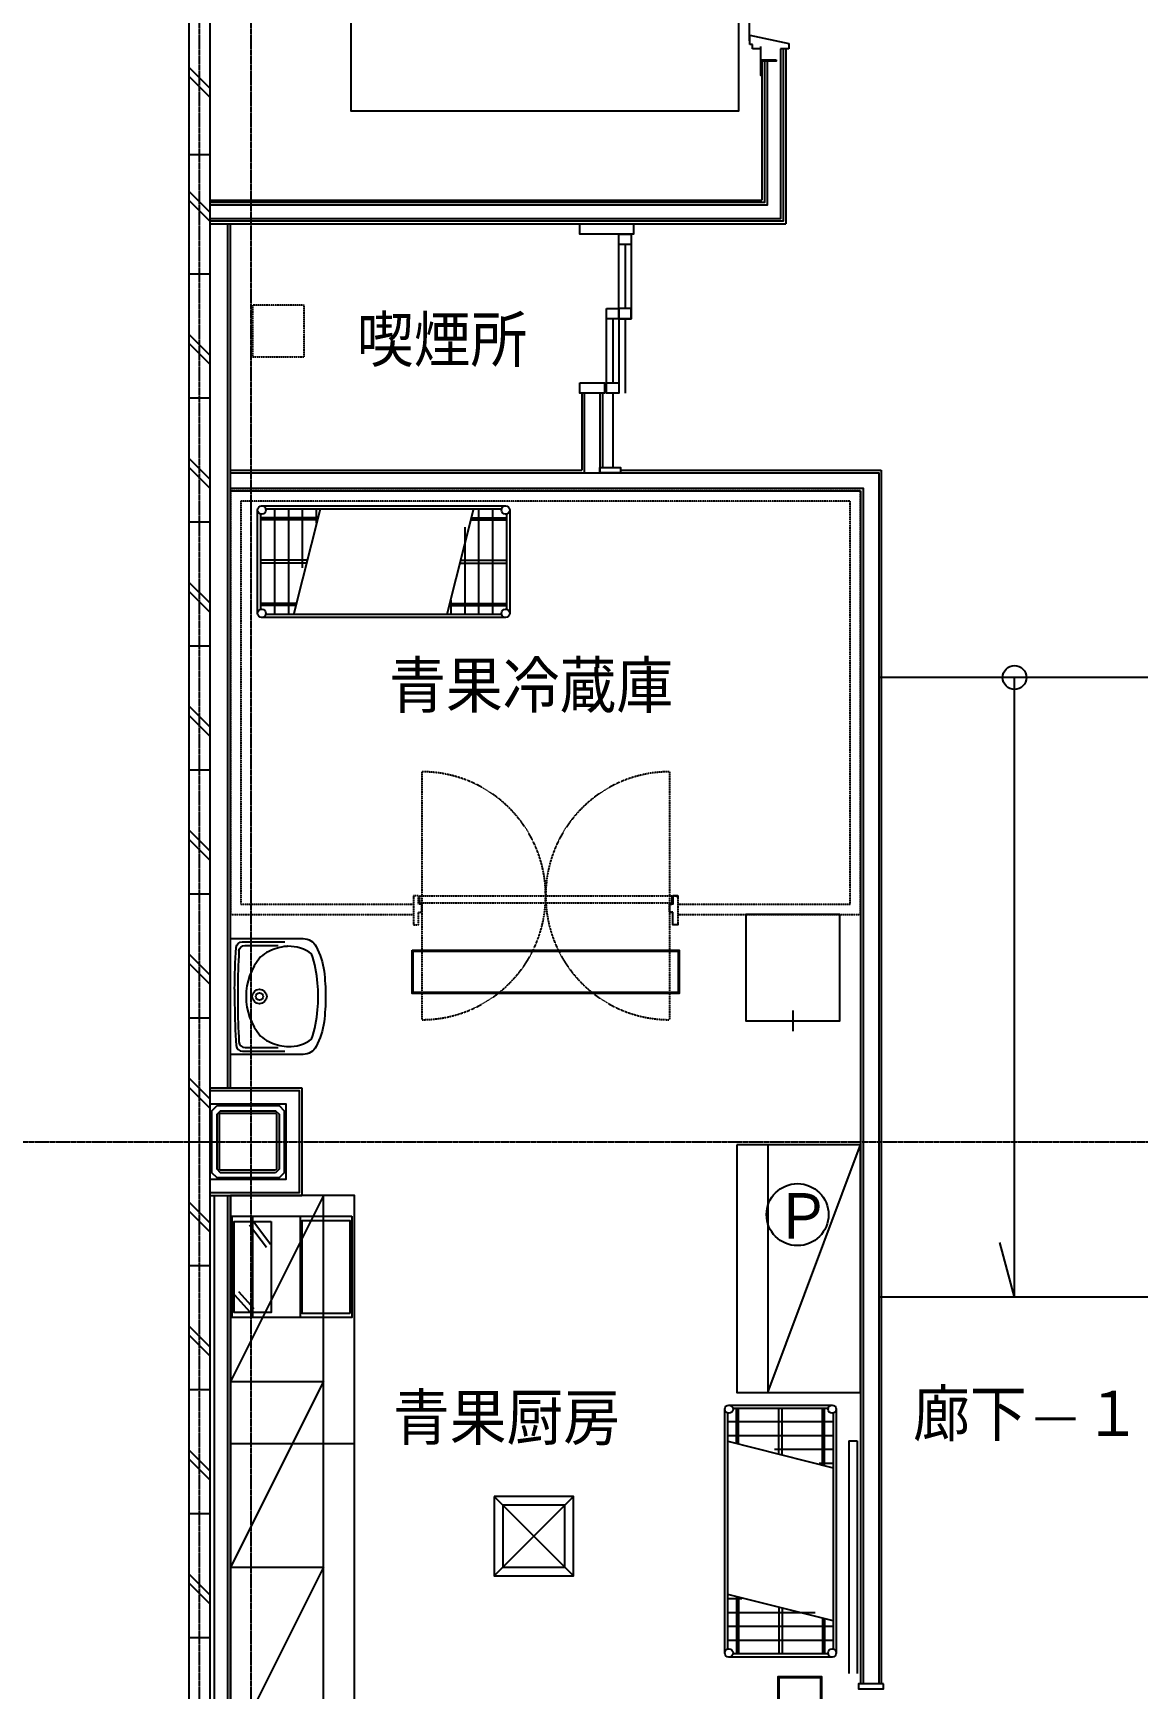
# Model space of a CAD drawing. Header units: millimetres. Extents: x 0 to 181737, y 0 to 59400.
# Drawn here: x 109059 to 114407, y 26177 to 34191 of the extents above; entities that cross this region are included whole.
import ezdxf
from ezdxf.enums import TextEntityAlignment as Align

# ---------------------------------------------------------------- set-up
doc = ezdxf.new("R2010")
doc.units = ezdxf.units.MM
doc.header["$LTSCALE"] = 0.2
doc.linetypes.add('CENTER', pattern=[50.8, 31.75, -6.35, 6.35, -6.35])
doc.linetypes.add('HIDDEN', pattern=[9.525, 6.35, -3.175])
for name, color, linetype in [('A_什器', 9, 'HIDDEN'), ('A_室名', 8, 'Continuous'), ('A_建築', 8, 'Continuous')]:
    doc.layers.add(name, color=color, linetype=linetype)
doc.layers.add('A_通芯', color=8, linetype='CENTER', plot=False)
doc.styles.get("Standard").update_dxf_attribs({"font": 'simplex.shx', "width": 0.8, "bigfont": 'extfont2.shx'})

msp = doc.modelspace()

# ---------------------------------------------------------------- linework, layer by layer
at = {"layer": 'A_什器'}
for p, q in [((110940.29, 30615.38), (110940.29, 29415.38)), ((112140.29, 30615.38), (112140.29, 29415.38)), ((110930.29, 30015.38), (112150.29, 30015.38)), ((110930.29, 30015.38), (110930.29, 29980.38)), ((110930.29, 29980.38), (112150.29, 29980.38))]:
    msp.add_line(p, q, dxfattribs=at)
for points in [[(110371.03, 32623.85), (110371.03, 32873.85), (110121.03, 32873.85), (110121.03, 32623.85)], [(110900.29, 29884.88), (110900.29, 29874.88), (110925.29, 29874.88), (110925.29, 29935.38), (110940.29, 29935.38), (110940.29, 29975.38), (110925.29, 29975.38), (110925.29, 30015.38), (110900.29, 30015.38), (110900.29, 30005.38)], [(112180.29, 29884.88), (112180.29, 29874.88), (112155.29, 29874.88), (112155.3, 29935.38), (112140.29, 29935.38), (112140.29, 29975.38), (112155.29, 29975.38), (112155.29, 30015.38), (112180.29, 30015.38), (112180.29, 30005.38)]]:
    msp.add_lwpolyline(points, close=True, dxfattribs=at)
for points in [[(112180.29, 29925.38), (113064.8, 29925.38), (113064.8, 31975), (110014.81, 31975), (110014.81, 29925.38), (110900.29, 29925.38)], [(112180.29, 29975.38), (113014.8, 29975.38), (113014.8, 31925), (110064.81, 31925), (110064.81, 29975.38), (110900.29, 29975.38)]]:
    msp.add_lwpolyline(points, dxfattribs=at)
at = {"layer": 'A_什器', "linetype": 'Continuous'}
for points in [[(110163.12, 31902.33), (111346.12, 31902.33)], [(110146.12, 31382.33), (110146.12, 31882.33)], [(110161.12, 31401.7), (110161.12, 31862.97)], [(110436.94, 31845.18), (110161.12, 31845.18)], [(110433.92, 31835.18), (110161.12, 31835.18)], [(110185.49, 31887.33), (111326.76, 31887.33)], [(110228.12, 31887.33), (110228.12, 31377.33)], [(110295.12, 31887.33), (110295.12, 31377.33)], [(110321.12, 31377.33), (110449.66, 31887.33)], [(110362.12, 31887.33), (110362.12, 31603.22)], [(110429.12, 31887.33), (110429.12, 31819.28)], [(111191.12, 31887.33), (111062.59, 31377.33)], [(111175.39, 31835.18), (111351.12, 31835.18)], [(111178.4, 31845.18), (111351.12, 31845.18)], [(111217.12, 31377.33), (111217.12, 31887.33)], [(111284.12, 31377.33), (111284.12, 31887.33)], [(111351.12, 31862.97), (111351.12, 31401.7)], [(111366.12, 31882.33), (111366.12, 31382.33)], [(111150.12, 31377.33), (111150.12, 31799.45)], [(110387.65, 31639.83), (110161.12, 31639.83)], [(110383.13, 31624.83), (110161.12, 31624.83)], [(111124.59, 31624.83), (111351.12, 31624.83)], [(111129.12, 31639.83), (111351.12, 31639.83)], [(110336.86, 31429.48), (110161.12, 31429.48)], [(110333.84, 31419.48), (110161.12, 31419.48)], [(111075.31, 31419.48), (111351.12, 31419.48)], [(111078.32, 31429.48), (111351.12, 31429.48)], [(111083.12, 31377.33), (111083.12, 31445.39)], [(111346.12, 31362.33), (110163.12, 31362.33)], [(111326.76, 31377.33), (110185.49, 31377.33)], [(112737.3, 29460.38), (112737.3, 29360.38)], [(112614.8, 28810.38), (112614.8, 27610.38), (113064.8, 28810.38)], [(110464.8, 25865), (110464.8, 28565), (110014.8, 27665), (110464.8, 27665), (110014.8, 26765), (110464.8, 26765), (110014.8, 25865), (110614.8, 25865)], [(110122.14, 27973.99), (110122.14, 28463.99)], [(110352.13, 28463.99), (110352.13, 27973.99)], [(110106.96, 28422.6), (110188.89, 28314.24)], [(110126.9, 28437.68), (110208.83, 28329.31)], [(110034.39, 28083.52), (110108.4, 28001.59)], [(110052.95, 28100.28), (110126.95, 28018.35)], [(112407.07, 26350.46), (112407.07, 27533.46)], [(112422.07, 26369.82), (112422.07, 27511.09)], [(112427.07, 27550.46), (112927.07, 27550.46)], [(112446.43, 27535.46), (112907.7, 27535.46)], [(112464.22, 27362.74), (112464.22, 27535.46)], [(112474.22, 27359.72), (112474.22, 27535.46)], [(112669.57, 27313.45), (112669.57, 27535.46)], [(112684.57, 27308.93), (112684.57, 27535.46)], [(112879.92, 27262.66), (112879.92, 27535.46)], [(112889.92, 27259.64), (112889.92, 27535.46)], [(112932.07, 27511.09), (112932.07, 26369.82)], [(112947.07, 27533.46), (112947.07, 26350.46)], [(112932.07, 27468.46), (112422.07, 27468.46)], [(110014.8, 27365), (110614.8, 27365)], [(112932.07, 27401.46), (112422.07, 27401.46)], [(112422.07, 27375.46), (112932.07, 27246.92)], [(112932.07, 27334.46), (112647.95, 27334.46)], [(112932.07, 27267.46), (112864.01, 27267.46)], [(111291.09, 27107.16), (111675.09, 26723.16)], [(111675.09, 27107.16), (111291.09, 26723.16)], [(112932.07, 26505.46), (112422.07, 26633.99)], [(112422.07, 26613.46), (112490.12, 26613.46)], [(112464.22, 26621.27), (112464.22, 26345.46)], [(112474.22, 26618.26), (112474.22, 26345.46)], [(112422.07, 26546.46), (112844.18, 26546.46)], [(112669.57, 26571.99), (112669.57, 26345.46)], [(112684.57, 26567.46), (112684.57, 26345.46)], [(112422.07, 26479.46), (112932.07, 26479.46)], [(112879.92, 26521.19), (112879.92, 26345.46)], [(112889.92, 26518.17), (112889.92, 26345.46)], [(112422.07, 26412.46), (112932.07, 26412.46)], [(112927.07, 26330.46), (112427.07, 26330.46)], [(112907.7, 26345.46), (112446.43, 26345.46)]]:
    msp.add_lwpolyline(points, dxfattribs=at)
for points in [[(112964.8, 29925.38), (112509.8, 29925.38), (112509.8, 29410.38), (112964.8, 29410.38)], [(112464.8, 28810.38), (112464.8, 27610.38), (113064.8, 27610.38), (113064.8, 28810.38)], [(110014.8, 24665), (110614.8, 24665), (110614.8, 28565), (110014.8, 28565)], [(110602.13, 28463.99), (110602.13, 27973.99), (110022.14, 27973.99), (110022.14, 28463.99)], [(110212.14, 28438.07), (110212.14, 27998.08), (110032.14, 27998.08), (110032.14, 28438.07)], [(110592.13, 27993.99), (110362.14, 27993.99), (110362.14, 28443.99), (110592.13, 28443.99)], [(111291.09, 27107.16), (111291.09, 26723.16), (111675.09, 26723.16), (111675.09, 27107.16)], [(111333.09, 27065.16), (111333.09, 26765.16), (111633.09, 26765.16), (111633.09, 27065.16)]]:
    msp.add_lwpolyline(points, close=True, dxfattribs=at)
for points in [[(110467.62, 29405.04, -0.0785502), (110429.28, 29286.16, -0.2827002), (110366.84, 29247.78), (110014.84, 29247.78), (110014.84, 29807.78), (110366.84, 29807.78, -0.2827002), (110429.28, 29769.4, -0.0785501), (110467.62, 29650.52, -0.0293686), (110474.84, 29527.78, -0.0293686), (110467.62, 29405.04)], [(110034.84, 29563.03, -0.0183782), (110042.27, 29765.36, -0.389165), (110072.16, 29792.78), (110277.02, 29792.78)], [(110055.83, 29747.11, 0.0162648), (110049.84, 29563.03), (110049.84, 29492.53, 0.0162649), (110055.82, 29308.45)], [(110055.83, 29747.11, -0.3916405), (110085.73, 29774.78), (110245.23, 29774.78)], [(110436.42, 29591.71, 0.0580755), (110407.55, 29733.83, 0.1658184), (110292.22, 29770.62, 0.0251894), (110286.19, 29770.32, 0.0869699), (110199.78, 29746.01, 0.0751028), (110160.26, 29719.11)], [(110160.26, 29719.11, 0.3680858), (110160.26, 29336.45, 0.0751024), (110199.78, 29309.55, 0.0869694), (110286.19, 29285.24, 0.0251915), (110292.22, 29284.94, 0.1658194), (110407.55, 29321.72, 0.0580749), (110436.42, 29463.85, 0.0266958), (110439.84, 29527.78)], [(110439.84, 29527.78, 0.0266954), (110436.42, 29591.71)], [(110034.84, 29563.03), (110034.84, 29492.53, 0.0183782), (110042.27, 29290.19)], [(110042.27, 29290.19, 0.389165), (110072.16, 29262.78), (110277.02, 29262.78)], [(110055.83, 29308.45, 0.3916309), (110085.73, 29280.78), (110245.23, 29280.78)]]:
    msp.add_lwpolyline(points, format="xyb", dxfattribs=at)
for centre, radius in [((110166.12, 31882.33), 20), ((111346.12, 31882.33), 20), ((110166.12, 31382.33), 20), ((111346.12, 31382.33), 20), ((110154.84, 29527.78), 35), ((110154.84, 29527.78), 17.75), ((112759.25, 28471.88), 150), ((112427.07, 27530.46), 20), ((112927.07, 27530.46), 20), ((112427.07, 26350.46), 20), ((112927.07, 26350.46), 20)]:
    msp.add_circle(centre, radius, dxfattribs=at)
at = {"layer": 'A_什器'}
for centre, start, end in [((110940.29, 30015.38), 270, 90), ((112140.29, 30015.38), 90, 270)]:
    msp.add_arc(centre, 600, start, end, dxfattribs=at)
at = {"layer": 'A_建築', "linetype": 'Continuous'}
for p, q in [((112527.8, 34135), (112527.8, 34180)), ((112527.8, 34180), (112717.3, 34140)), ((112540.8, 34135), (112527.8, 34135)), ((112540.8, 34115), (112540.8, 34135)), ((112581.3, 34115), (112540.8, 34115)), ((112581.3, 34061), (112581.3, 34126.35)), ((112717.3, 34115), (112677.3, 34115)), ((112717.3, 34140), (112717.3, 34115)), ((111924.8, 32807.5), (111924.8, 32447.5)), ((111864.8, 32447.5), (111864.8, 32087.5)), ((114664.8, 31071.7), (113150, 31071.7)), ((113809.8, 28071.7), (113809.8, 31071.7)), ((113809.8, 28071.7), (113738.36, 28337.02)), ((114664.8, 28071.7), (113150, 28071.7)), ((113008.29, 27376.53), (113008.29, 26251.53)), ((113048.29, 27376.53), (113048.29, 26251.53))]:
    msp.add_line(p, q, dxfattribs=at)
at = {"layer": 'A_建築'}
for p, q in [((112702.3, 34115), (112702.3, 33267.5)), ((112587.3, 34055), (112587.3, 33382.5)), ((109914.8, 33382.5), (112587.3, 33382.5)), ((109914.8, 33267.5), (112702.3, 33267.5)), ((110014.8, 29085), (110014.8, 33267.5)), ((111924.8, 33167.5), (111924.8, 32857.5)), ((111864.8, 32807.5), (111864.8, 32497.5)), ((111714.8, 32447.5), (111714.8, 32075)), ((111814.8, 32447.5), (111814.8, 32087.5)), ((110014.8, 32075), (111714.8, 32075)), ((111902.3, 32075), (113164.8, 32075)), ((113164.8, 32075), (113164.8, 26201.53)), ((110014.8, 31975), (113064.8, 31975)), ((113064.8, 31975), (113064.8, 26201.53)), ((109914.8, 29085), (110360, 29085)), ((110360, 29085), (110360, 28565)), ((109914.8, 28565), (110360, 28565)), ((110014.8, 24425), (110014.8, 28565)), ((113008.29, 27376.53), (113048.29, 27376.53))]:
    msp.add_line(p, q, dxfattribs=at)
at = {"layer": 'A_建築', "linetype": 'Continuous'}
for points in [[(110598.88, 35613), (112473.88, 35613), (112473.88, 33813), (110598.88, 33813)], [(110233, 28675), (109967, 28675), (109950, 28692), (109950, 28958), (109967, 28975), (110233, 28975), (110250, 28958), (110250, 28692)], [(110233, 28687), (109967, 28687), (109962, 28692), (109962, 28958), (109967, 28963), (110233, 28963), (110238, 28958), (110238, 28692)]]:
    msp.add_lwpolyline(points, close=True, dxfattribs=at)
msp.add_lwpolyline([(115006.8, 17525), (109822.8, 17525), (109814.94, 17532.85, -0.1989124), (109814.8, 17533.21), (109814.8, 35417), (109822.8, 35425), (109906.8, 35425), (109914.8, 35417), (109914.8, 17625.5, 0.4142136), (109915.3, 17625), (114984.27, 17625), (114992.27, 17617), (114992.27, 17533), (114984.27, 17525)], format="xyb", dxfattribs=at)
for points in [[(112524.88, 35207), (112524.88, 34153)], [(112677.3, 34115), (112677.3, 33292.5), (109914.8, 33292.5)], [(112689.8, 34115), (112689.8, 33280), (109914.8, 33280)], [(109814.8, 34024.68), (109914.8, 33924.68)], [(109814.8, 33980.36), (109914.8, 33880.36)], [(112612.3, 34055), (112612.3, 33357.5), (109914.8, 33357.5)], [(112599.8, 34055), (112599.8, 33370), (109914.8, 33370)], [(109914.45, 33601.24), (109814.45, 33601.24)], [(109814.8, 33424.68), (109914.8, 33324.68)], [(109814.8, 33380.36), (109914.8, 33280.36)], [(110002.3, 29085), (110002.3, 33267.5)], [(109814.8, 33025), (109914.8, 33025)], [(109814.8, 32732.33), (109914.8, 32632.33)], [(109814.8, 32688), (109914.8, 32588)], [(109814.8, 32425), (109914.8, 32425)], [(111727.3, 32447.5), (111727.3, 32062.5)], [(111802.3, 32447.5), (111802.3, 32062.5)], [(109814.8, 32132.33), (109914.8, 32032.33)], [(109814.8, 32088), (109914.8, 31988)], [(110014.8, 32062.5), (113152.3, 32062.5), (113152.3, 26201.53)], [(110014.8, 31987.5), (113077.3, 31987.5), (113077.3, 26201.53)], [(109814.8, 31825), (109914.8, 31825)], [(109814.8, 31532.33), (109914.8, 31432.33)], [(109814.8, 31488), (109914.8, 31388)], [(109814.8, 31225), (109914.8, 31225)], [(109814.8, 30932.33), (109914.8, 30832.33)], [(109814.8, 30888), (109914.8, 30788)], [(109814.8, 30625), (109914.8, 30625)], [(109814.8, 30332.33), (109914.8, 30232.33)], [(109814.8, 30288), (109914.8, 30188)], [(109814.8, 30025), (109914.8, 30025)], [(109814.8, 29732.33), (109914.8, 29632.33)], [(109814.8, 29688), (109914.8, 29588)], [(109814.8, 29425), (109914.8, 29425)], [(109814.8, 29132.33), (109914.8, 29032.33)], [(109814.8, 29088), (109914.8, 28988)], [(109914.8, 29072.5), (110347.5, 29072.5), (110347.5, 28577.5), (109914.8, 28577.5)], [(109914.8, 29007.5), (110282.5, 29007.5), (110282.5, 28642.5), (109914.8, 28642.5)], [(109814.8, 28825), (109914.8, 28825)], [(109814.8, 28532.33), (109914.8, 28432.33)], [(109937.3, 24425), (109937.3, 28565)], [(110002.3, 24425), (110002.3, 28565)], [(109814.8, 28488), (109914.8, 28388)], [(109814.8, 28225), (109914.8, 28225)], [(109814.8, 27932.33), (109914.8, 27832.33)], [(109814.8, 27888), (109914.8, 27788)], [(109814.8, 27625), (109914.8, 27625)], [(109814.8, 27332.33), (109914.8, 27232.33)], [(109814.8, 27288), (109914.8, 27188)], [(109814.8, 27025), (109914.8, 27025)], [(109814.8, 26732.33), (109914.8, 26632.33)], [(109814.8, 26688), (109914.8, 26588)], [(109814.8, 26425), (109914.8, 26425)]]:
    msp.add_lwpolyline(points, dxfattribs=at)
at = {"layer": 'A_建築'}
for points in [[(112656.3, 34061), (112656.3, 34055), (112587.3, 34055), (112587.3, 33986), (112581.3, 33986), (112581.3, 34061)], [(111704.8, 33267.5), (111964.8, 33267.5), (111964.8, 33217.5), (111704.8, 33217.5)], [(111954.8, 32807.5), (111894.8, 32807.5), (111894.8, 33217.5), (111954.8, 33217.5)], [(111894.8, 33217.5), (111954.8, 33217.5), (111954.8, 33167.5), (111894.8, 33167.5)], [(111834.8, 32857.5), (111894.8, 32857.5), (111894.8, 32447.5), (111834.8, 32447.5)], [(111834.8, 32857.5), (111894.8, 32857.5), (111894.8, 32807.5), (111834.8, 32807.5)], [(111894.8, 32807.5), (111954.8, 32807.5), (111954.8, 32857.5), (111894.8, 32857.5)], [(111704.8, 32497.5), (111824.8, 32497.5), (111824.8, 32447.5), (111704.8, 32447.5)], [(111834.8, 32497.5), (111894.8, 32497.5), (111894.8, 32447.5), (111834.8, 32447.5)], [(111802.3, 32087.5), (111902.3, 32087.5), (111902.3, 32062.5), (111802.3, 32062.5)], [(109950, 29000), (110250, 29000), (110275, 28975), (110275, 28675), (110250, 28650), (109950, 28650), (109925, 28675), (109925, 28975)], [(113174.8, 26201.53), (113054.8, 26201.53), (113054.8, 26176.53), (113174.8, 26176.53)]]:
    msp.add_lwpolyline(points, close=True, dxfattribs=at)
for points in [[(112180.29, 30005.38), (112180.29, 30015.38), (112155.29, 30015.38), (112155.29, 29975.38), (112140.29, 29975.38), (112140.29, 29935.38), (112155.3, 29935.38)], [(112150.29, 30015.38), (112150.29, 29980.38)], [(112180.29, 29884.88), (112180.29, 29874.88), (112155.29, 29874.88), (112155.29, 29935.38)]]:
    msp.add_lwpolyline(points, dxfattribs=at)
at = {"layer": 'A_建築', "linetype": 'Continuous', "lineweight": -3}
for points in [[(110894.29, 29752.28), (112186.29, 29752.28), (112186.29, 29542.28), (110894.29, 29542.28)], [(110897.29, 29749.28), (112183.29, 29749.28), (112183.29, 29545.28), (110897.29, 29545.28)], [(110899.29, 29747.28), (112181.29, 29747.28), (112181.29, 29547.28), (110899.29, 29547.28)], [(112664.97, 24944.33), (112664.97, 26236.33), (112874.97, 26236.33), (112874.97, 24944.33)], [(112667.97, 24947.33), (112667.97, 26233.33), (112871.97, 26233.33), (112871.97, 24947.33)], [(112669.97, 24949.33), (112669.97, 26231.33), (112869.97, 26231.33), (112869.97, 24949.33)]]:
    msp.add_lwpolyline(points, close=True, dxfattribs=at)
at = {"layer": 'A_建築', "linetype": 'Continuous'}
msp.add_circle((113809.8, 31071.7), 57.59, dxfattribs=at)
at = {"layer": 'A_通芯'}
for p, q in [((109864.8, 14565.35), (109864.8, 46450.31)), ((110114.8, 14565.35), (110114.8, 46450.31)), ((106133.21, 28825), (161739.77, 28825))]:
    msp.add_line(p, q, dxfattribs=at)

# ---------------------------------------------------------------- texts
at = {"layer": 'A_什器', "linetype": 'Continuous'}
msp.add_text('Ｐ', height=250, dxfattribs=at).set_placement((112647, 28332.12))
at = {"layer": 'A_室名'}
for s, p in [('喫煙所', (110626.68, 32824.94)), ('廊下-１', (113318.44, 27625.76)), ('青果厨房', (110800.78, 27607.27))]:
    msp.add_text(s, height=250, dxfattribs=at).set_placement(p, align=Align.TOP_LEFT)
msp.add_text('青果冷蔵庫', height=250, dxfattribs=at).set_placement((111469.95, 31025.84), align=Align.MIDDLE_CENTER)

doc.saveas('drawing.dxf')
